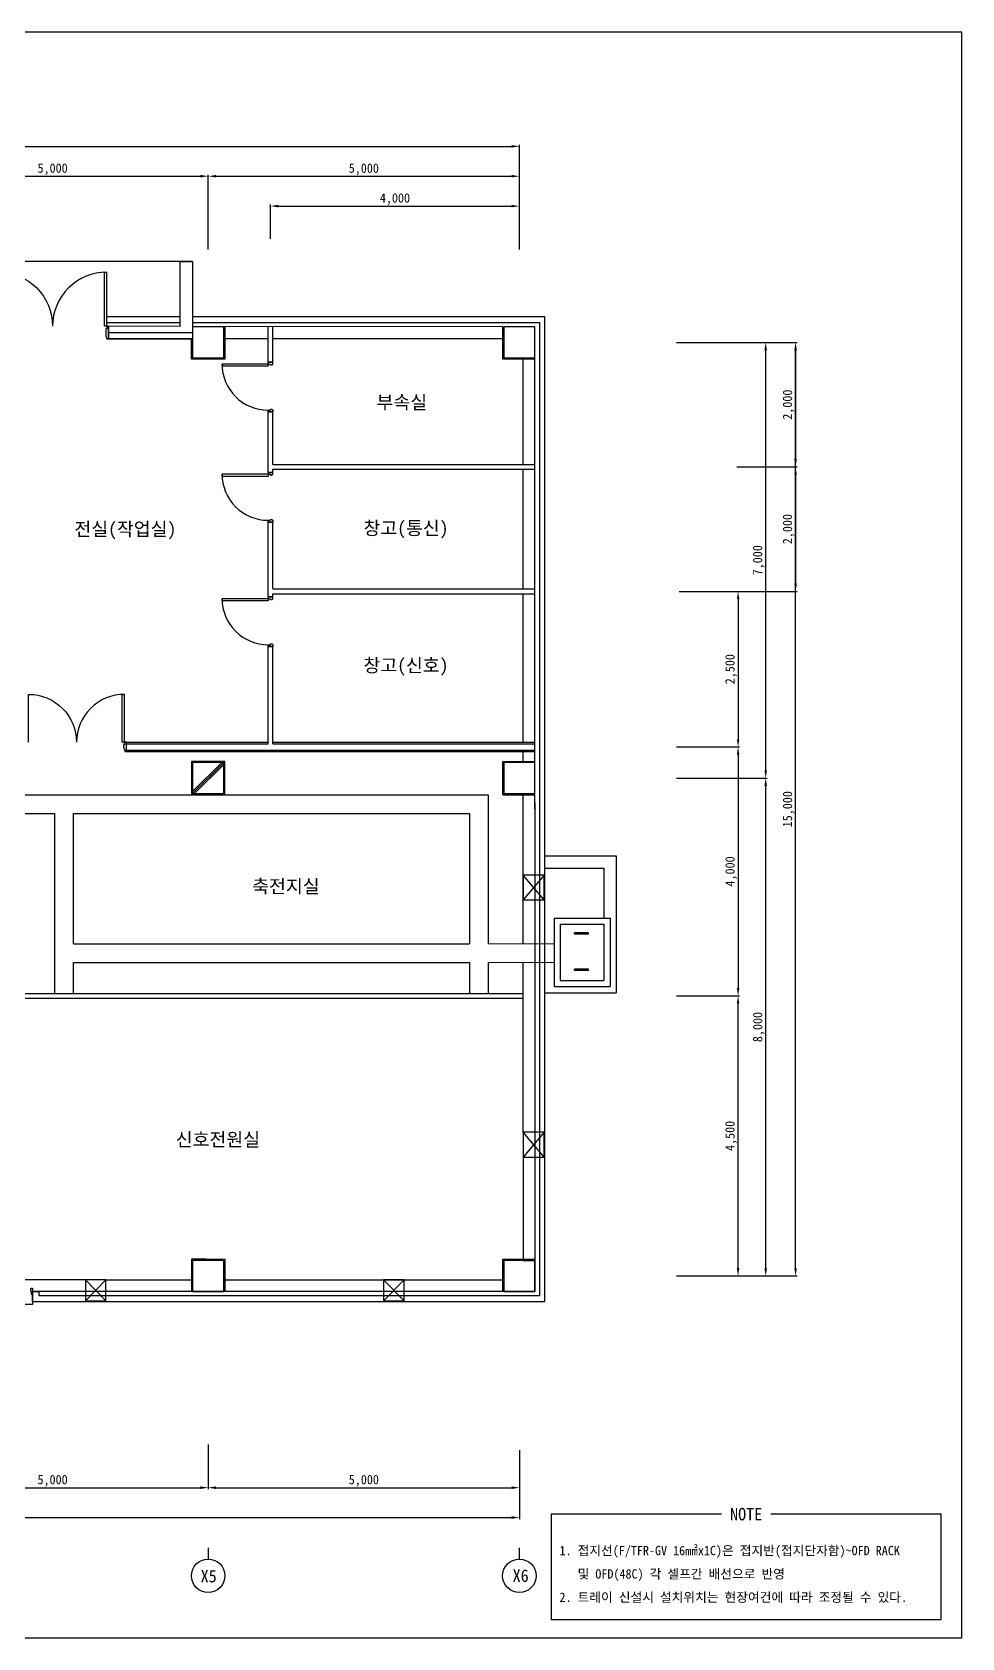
# Model space of a CAD drawing. Header units: millimetres. Extents: x 89299 to 129099, y -68303 to -37058.
# Drawn here: x 114162 to 129099, y -68303 to -42503 of the extents above; entities that cross this region are included whole.
import ezdxf
from ezdxf.enums import TextEntityAlignment as Align

# ---------------------------------------------------------------- set-up
doc = ezdxf.new("R2010")
doc.units = ezdxf.units.MM
doc.layers.add('TX-PAPR', color=2, linetype='Continuous', plot=False)
for name, color, linetype in [('TZ-BASE', 253, 'Continuous'), ('TZ-DIMS', 1, 'Continuous'), ('TZ-LEAL', 1, 'Continuous'), ('TZ-LEAT', 3, 'Continuous'), ('TZ-LINE', 4, 'Continuous'), ('TZ-TEX2', 3, 'Continuous')]:
    doc.layers.add(name, color=color, linetype=linetype)
doc.styles.get("Standard").update_dxf_attribs({"font": 'GulimChe.ttf'})
doc.linetypes.add('BATTINB', pattern='A,0,-0.0025,[134,GulimChe.ttf,S=0.0025,R=0,X=-0.0025,Y=0.01],-0.005,[134,GulimChe.ttf,S=0.0025,R=180,X=0.0025,Y=0.01],-0.0025', length=0.01)
doc.dimstyles.new('D50', dxfattribs={"dimscale": 50, "dimtxt": 3, "dimasz": 2.5, "dimexe": 0.5, "dimexo": 0.5, "dimgap": 0.5, "dimtad": 1, "dimdec": 0, "dimzin": 1, "dimdsep": 46, "dimlunit": 6, "dimtxsty": 'Standard', "dimcen": 1, "dimclrd": 1, "dimclre": 1, "dimclrt": 3, "dimadec": 0, "dimazin": 0, "dimtfac": 1, "dimtdec": 0, "dimtix": 1, "dimtmove": 2, "dimatfit": 3, "dimfxl": 0, "dimtvp": 2, "dimlwd": -1, "dimlwe": -1, "dimarcsym": 0})

# ---------------------------------------------------------------- blocks, each defined once
blk = doc.blocks.new('*D7')
at = {"layer": 'DEFPOINTS', "color": 0, "ltscale": 0.1}
for p in [(124527, -57989), (125503, -57989), (124527, -62488)]:
    blk.add_point(p, dxfattribs=at)
at = {"layer": 'TZ-DIMS', "color": 1, "ltscale": 0.1}
for p, q in [((124552, -57989), (125528, -57989)), ((125503, -62363), (125503, -58114)), ((124552, -62488), (125528, -62488))]:
    blk.add_line(p, q, dxfattribs=at)
for points in [[(125483, -58114), (125524, -58114), (125503, -57989)], [(125483, -62363), (125524, -62363), (125503, -62488)]]:
    blk.add_solid(points, dxfattribs=at)
at = {"layer": 'TZ-DIMS', "color": 3, "ltscale": 0.1, "insert": (125392, -60238), "char_height": 150, "attachment_point": 5, "rotation": 90}
blk.add_mtext('4,500', dxfattribs=at)
blk = doc.blocks.new('*D8')
at = {"layer": 'DEFPOINTS', "color": 0, "ltscale": 0.1}
for p in [(124491, -54489), (125947, -54489), (124491, -62489)]:
    blk.add_point(p, dxfattribs=at)
at = {"layer": 'TZ-DIMS', "color": 1, "ltscale": 0.1}
for p, q in [((124516, -54489), (125972, -54489)), ((125947, -62364), (125947, -54614)), ((124516, -62489), (125972, -62489))]:
    blk.add_line(p, q, dxfattribs=at)
for points in [[(125927, -54614), (125968, -54614), (125947, -54489)], [(125927, -62364), (125968, -62364), (125947, -62489)]]:
    blk.add_solid(points, dxfattribs=at)
at = {"layer": 'TZ-DIMS', "color": 3, "ltscale": 0.1, "insert": (125836, -58489), "char_height": 150, "attachment_point": 5, "rotation": 90}
blk.add_mtext('8,000', dxfattribs=at)
blk = doc.blocks.new('*D9')
at = {"layer": 'DEFPOINTS', "color": 0, "ltscale": 0.1}
for p in [(125947, -47489), (125947, -47489), (124491, -54489)]:
    blk.add_point(p, dxfattribs=at)
at = {"layer": 'TZ-DIMS', "color": 1, "ltscale": 0.1}
for p, q in [((125947, -54364), (125947, -47614)), ((124516, -54489), (125972, -54489))]:
    blk.add_line(p, q, dxfattribs=at)
for points in [[(125927, -47614), (125968, -47614), (125947, -47489)], [(125927, -54364), (125968, -54364), (125947, -54489)]]:
    blk.add_solid(points, dxfattribs=at)
at = {"layer": 'TZ-DIMS', "color": 3, "ltscale": 0.1, "insert": (125836, -50989), "char_height": 150, "attachment_point": 5, "rotation": 90}
blk.add_mtext('7,000', dxfattribs=at)
blk = doc.blocks.new('*D10')
at = {"layer": 'DEFPOINTS', "color": 0, "ltscale": 0.1}
for p in [(124491, -47489), (126427, -47489), (124491, -62489)]:
    blk.add_point(p, dxfattribs=at)
at = {"layer": 'TZ-DIMS', "color": 1, "ltscale": 0.1}
for p, q in [((124516, -47489), (126452, -47489)), ((126427, -62364), (126427, -47614)), ((124516, -62489), (126452, -62489))]:
    blk.add_line(p, q, dxfattribs=at)
for points in [[(126407, -47614), (126448, -47614), (126427, -47489)], [(126407, -62364), (126448, -62364), (126427, -62489)]]:
    blk.add_solid(points, dxfattribs=at)
at = {"layer": 'TZ-DIMS', "color": 3, "ltscale": 0.1, "insert": (126316, -54989), "char_height": 150, "attachment_point": 5, "rotation": 90}
blk.add_mtext('15,000', dxfattribs=at)
blk = doc.blocks.new('*D11')
at = {"layer": 'DEFPOINTS', "color": 0, "ltscale": 0.1}
for p in [(111990, -65172), (116990, -65172), (116990, -65890)]:
    blk.add_point(p, dxfattribs=at)
at = {"layer": 'TZ-DIMS', "color": 1, "ltscale": 0.1}
for p, q in [((111990, -65197), (111990, -65915)), ((116990, -65197), (116990, -65915)), ((112115, -65890), (116865, -65890))]:
    blk.add_line(p, q, dxfattribs=at)
for points in [[(112115, -65869), (112115, -65911), (111990, -65890)], [(116865, -65869), (116865, -65911), (116990, -65890)]]:
    blk.add_solid(points, dxfattribs=at)
at = {"layer": 'TZ-DIMS', "color": 3, "ltscale": 0.1, "insert": (114490, -65779), "char_height": 150, "attachment_point": 5}
blk.add_mtext('5,000', dxfattribs=at)
blk = doc.blocks.new('*D14')
at = {"layer": 'DEFPOINTS', "color": 0, "ltscale": 0.1}
for p in [(111991, -65264), (116991, -65264), (116991, -65890)]:
    blk.add_point(p, dxfattribs=at)
at = {"layer": 'TZ-DIMS', "color": 1, "ltscale": 0.1}
for p, q in [((111991, -65289), (111991, -65915)), ((116991, -65289), (116991, -65915)), ((112116, -65890), (116866, -65890))]:
    blk.add_line(p, q, dxfattribs=at)
for points in [[(112116, -65869), (112116, -65911), (111991, -65890)], [(116866, -65869), (116866, -65911), (116991, -65890)]]:
    blk.add_solid(points, dxfattribs=at)
at = {"layer": 'TZ-DIMS', "color": 3, "ltscale": 0.1, "insert": (114491, -65779), "char_height": 150, "attachment_point": 5}
blk.add_mtext('5,000', dxfattribs=at)
blk = doc.blocks.new('*D15')
at = {"layer": 'DEFPOINTS', "color": 0, "ltscale": 0.1}
for p in [(116991, -65264), (121991, -65264), (121991, -65890)]:
    blk.add_point(p, dxfattribs=at)
at = {"layer": 'TZ-DIMS', "color": 1, "ltscale": 0.1}
for p, q in [((116991, -65289), (116991, -65915)), ((121991, -65289), (121991, -65915)), ((117116, -65890), (121866, -65890))]:
    blk.add_line(p, q, dxfattribs=at)
for points in [[(117116, -65869), (117116, -65911), (116991, -65890)], [(121866, -65869), (121866, -65911), (121991, -65890)]]:
    blk.add_solid(points, dxfattribs=at)
at = {"layer": 'TZ-DIMS', "color": 3, "ltscale": 0.1, "insert": (119491, -65779), "char_height": 150, "attachment_point": 5}
blk.add_mtext('5,000', dxfattribs=at)
blk = doc.blocks.new('*D16')
at = {"layer": 'DEFPOINTS', "color": 0, "ltscale": 0.1}
for p in [(94991, -65264), (121991, -65264), (121991, -66370)]:
    blk.add_point(p, dxfattribs=at)
at = {"layer": 'TZ-DIMS', "color": 1, "ltscale": 0.1}
for p, q in [((94991, -65289), (94991, -66395)), ((121991, -65289), (121991, -66395)), ((95116, -66370), (121866, -66370))]:
    blk.add_line(p, q, dxfattribs=at)
for points in [[(95116, -66349), (95116, -66391), (94991, -66370)], [(121866, -66349), (121866, -66391), (121991, -66370)]]:
    blk.add_solid(points, dxfattribs=at)
at = {"layer": 'TZ-DIMS', "color": 3, "ltscale": 0.1, "insert": (108491, -66259), "char_height": 150, "attachment_point": 5}
blk.add_mtext('27,000', dxfattribs=at)
blk = doc.blocks.new('*D21')
at = {"layer": 'DEFPOINTS', "color": 0, "ltscale": 0.1}
for p in [(116991, -44819), (111991, -46021), (116991, -46021)]:
    blk.add_point(p, dxfattribs=at)
at = {"layer": 'TZ-DIMS', "color": 1, "ltscale": 0.1}
for p, q in [((111991, -45996), (111991, -44794)), ((112116, -44819), (116866, -44819)), ((116991, -45996), (116991, -44794))]:
    blk.add_line(p, q, dxfattribs=at)
for points in [[(112116, -44798), (112116, -44839), (111991, -44819)], [(116866, -44798), (116866, -44839), (116991, -44819)]]:
    blk.add_solid(points, dxfattribs=at)
at = {"layer": 'TZ-DIMS', "color": 3, "ltscale": 0.1, "insert": (114491, -44708), "char_height": 150, "attachment_point": 5}
blk.add_mtext('5,000', dxfattribs=at)
blk = doc.blocks.new('*D22')
at = {"layer": 'DEFPOINTS', "color": 0, "ltscale": 0.1}
for p in [(121991, -44819), (116991, -46021), (121991, -46021)]:
    blk.add_point(p, dxfattribs=at)
at = {"layer": 'TZ-DIMS', "color": 1, "ltscale": 0.1}
for p, q in [((116991, -45996), (116991, -44794)), ((117116, -44819), (121866, -44819)), ((121991, -45996), (121991, -44794))]:
    blk.add_line(p, q, dxfattribs=at)
for points in [[(117116, -44798), (117116, -44839), (116991, -44819)], [(121866, -44798), (121866, -44839), (121991, -44819)]]:
    blk.add_solid(points, dxfattribs=at)
at = {"layer": 'TZ-DIMS', "color": 3, "ltscale": 0.1, "insert": (119491, -44708), "char_height": 150, "attachment_point": 5}
blk.add_mtext('5,000', dxfattribs=at)
blk = doc.blocks.new('*D23')
at = {"layer": 'DEFPOINTS', "color": 0, "ltscale": 0.1}
for p in [(121991, -44339), (94990, -46021), (121991, -46021)]:
    blk.add_point(p, dxfattribs=at)
at = {"layer": 'TZ-DIMS', "color": 1, "ltscale": 0.1}
for p, q in [((94990, -45996), (94990, -44314)), ((95115, -44339), (121866, -44339)), ((121991, -45996), (121991, -44314))]:
    blk.add_line(p, q, dxfattribs=at)
for points in [[(95115, -44318), (95115, -44359), (94990, -44339)], [(121866, -44318), (121866, -44359), (121991, -44339)]]:
    blk.add_solid(points, dxfattribs=at)
at = {"layer": 'TZ-DIMS', "color": 3, "ltscale": 0.1, "insert": (108490, -44228), "char_height": 150, "attachment_point": 5}
blk.add_mtext('27,000', dxfattribs=at)
blk = doc.blocks.new('*D25')
at = {"layer": 'DEFPOINTS', "color": 0, "ltscale": 0.1}
for p in [(125458, -47489), (125458, -49489), (126427, -49489)]:
    blk.add_point(p, dxfattribs=at)
at = {"layer": 'TZ-DIMS', "color": 1, "ltscale": 0.1}
for p, q in [((125483, -47489), (126452, -47489)), ((126427, -47614), (126427, -49364)), ((125483, -49489), (126452, -49489))]:
    blk.add_line(p, q, dxfattribs=at)
for points in [[(126407, -47614), (126448, -47614), (126427, -47489)], [(126407, -49364), (126448, -49364), (126427, -49489)]]:
    blk.add_solid(points, dxfattribs=at)
at = {"layer": 'TZ-DIMS', "color": 3, "ltscale": 0.1, "insert": (126316, -48489), "char_height": 150, "attachment_point": 5, "rotation": 90}
blk.add_mtext('2,000', dxfattribs=at)
blk = doc.blocks.new('*D26')
at = {"layer": 'DEFPOINTS', "color": 0, "ltscale": 0.1}
for p in [(125458, -49489), (125458, -51489), (126427, -51489)]:
    blk.add_point(p, dxfattribs=at)
at = {"layer": 'TZ-DIMS', "color": 1, "ltscale": 0.1}
for p, q in [((125483, -49489), (126452, -49489)), ((126427, -49614), (126427, -51364)), ((125483, -51489), (126452, -51489))]:
    blk.add_line(p, q, dxfattribs=at)
for points in [[(126407, -49614), (126448, -49614), (126427, -49489)], [(126407, -51364), (126448, -51364), (126427, -51489)]]:
    blk.add_solid(points, dxfattribs=at)
at = {"layer": 'TZ-DIMS', "color": 3, "ltscale": 0.1, "insert": (126316, -50489), "char_height": 150, "attachment_point": 5, "rotation": 90}
blk.add_mtext('2,000', dxfattribs=at)
blk = doc.blocks.new('*D27')
at = {"layer": 'DEFPOINTS', "color": 0, "ltscale": 0.1}
for p in [(124534, -51489), (124534, -53989), (125503, -53989)]:
    blk.add_point(p, dxfattribs=at)
at = {"layer": 'TZ-DIMS', "color": 1, "ltscale": 0.1}
for p, q in [((124559, -51489), (125528, -51489)), ((125503, -51614), (125503, -53864)), ((124559, -53989), (125528, -53989))]:
    blk.add_line(p, q, dxfattribs=at)
for points in [[(125483, -51614), (125524, -51614), (125503, -51489)], [(125483, -53864), (125524, -53864), (125503, -53989)]]:
    blk.add_solid(points, dxfattribs=at)
at = {"layer": 'TZ-DIMS', "color": 3, "ltscale": 0.1, "insert": (125392, -52739), "char_height": 150, "attachment_point": 5, "rotation": 90}
blk.add_mtext('2,500', dxfattribs=at)
blk = doc.blocks.new('*D28')
at = {"layer": 'DEFPOINTS', "color": 0, "ltscale": 0.1}
for p in [(124491, -53989), (124491, -57989), (125503, -57989)]:
    blk.add_point(p, dxfattribs=at)
at = {"layer": 'TZ-DIMS', "color": 1, "ltscale": 0.1}
for p, q in [((124516, -53989), (125528, -53989)), ((125503, -54114), (125503, -57864)), ((124516, -57989), (125528, -57989))]:
    blk.add_line(p, q, dxfattribs=at)
for points in [[(125483, -54114), (125524, -54114), (125503, -53989)], [(125483, -57864), (125524, -57864), (125503, -57989)]]:
    blk.add_solid(points, dxfattribs=at)
at = {"layer": 'TZ-DIMS', "color": 3, "ltscale": 0.1, "insert": (125392, -55989), "char_height": 150, "attachment_point": 5, "rotation": 90}
blk.add_mtext('4,000', dxfattribs=at)
blk = doc.blocks.new('*D29')
at = {"layer": 'DEFPOINTS', "color": 0, "ltscale": 0.1}
for p in [(121991, -45299), (117991, -45849), (121991, -45849)]:
    blk.add_point(p, dxfattribs=at)
at = {"layer": 'TZ-DIMS', "color": 1, "ltscale": 0.1}
for p, q in [((117991, -45824), (117991, -45274)), ((118116, -45299), (121866, -45299)), ((121991, -45824), (121991, -45274))]:
    blk.add_line(p, q, dxfattribs=at)
for points in [[(118116, -45278), (118116, -45319), (117991, -45299)], [(121866, -45278), (121866, -45319), (121991, -45299)]]:
    blk.add_solid(points, dxfattribs=at)
at = {"layer": 'TZ-DIMS', "color": 3, "ltscale": 0.1, "insert": (119991, -45187), "char_height": 150, "attachment_point": 5}
blk.add_mtext('4,000', dxfattribs=at)

msp = doc.modelspace()

# ---------------------------------------------------------------- linework, layer by layer
at = {"layer": 'TX-PAPR'}
msp.add_lwpolyline([(89298.8, -68303.4), (129098.8, -68303.4), (129098.8, -42503.4), (89298.8, -42503.4)], close=True, dxfattribs=at)
at = {"layer": 'TZ-BASE', "linetype": 'BATTINB'}
for p, q in [((116740.6, -46188.8), (112240.6, -46188.8)), ((115360.2, -47428.6), (116740.6, -47428.6)), ((116722.6, -47756.6), (116722.6, -47429.6)), ((117240.6, -47428.6), (117952.6, -47428.6)), ((117258.6, -47231.5), (117258.6, -47756.6)), ((118028.6, -47428.6), (121722.6, -47428.6)), ((121722.6, -47756.6), (121722.6, -47236.1)), ((117258.6, -47756.6), (116722.6, -47756.6)), ((122240.6, -47756.6), (121722.6, -47756.6)), ((122050.4, -49450.6), (122050.4, -47756.6)), ((122050.4, -51450.6), (122050.4, -49526.6)), ((122050.4, -53913.6), (122050.4, -51526.6)), ((115650.9, -54033.6), (115650.9, -54063.6)), ((122050.4, -54238.6), (122050.4, -54063.6)), ((117240.6, -54238.6), (116740.6, -54738.6)), ((117208.8, -54238.6), (116740.6, -54706.8)), ((117240.6, -54270.4), (116772.4, -54738.6)), ((121722.4, -54220.6), (122240.6, -54220.6)), ((121722.4, -54220.8), (121995.4, -54220.8)), ((121722.6, -54220.6), (121995.6, -54220.6)), ((121722.6, -54756.6), (121722.6, -54220.6)), ((121722.6, -54220.6), (121995.6, -54220.6)), ((121722.6, -54756.6), (122240.6, -54756.6)), ((122050.4, -57150.6), (122050.4, -54738.6)), ((122406.6, -55738.6), (123546.6, -55738.6)), ((122406.6, -55938.9), (123346.6, -55938.6)), ((123346.6, -55938.6), (123346.6, -56738.6)), ((123546.6, -55738.6), (123546.6, -57938.6)), ((122390.4, -56047.5), (122050.4, -56447.5)), ((122390.4, -56447.5), (122050.4, -56047.5)), ((122546.6, -56738.6), (122546.6, -57838.6)), ((122546.6, -56738.6), (123446.6, -56738.6)), ((123446.6, -56738.6), (123446.6, -57838.6)), ((122646.2, -56838.6), (122646.2, -57738.6)), ((122646.2, -56838.6), (123346.6, -56838.6)), ((123100.8, -56975), (122873.5, -56975)), ((122873.5, -56997.7), (122873.5, -56975)), ((123100.8, -56997.7), (122873.5, -56997.7)), ((123100.8, -56997.7), (123100.8, -56975)), ((123346.6, -56838.4), (123346.6, -57738.6)), ((122050.4, -60179.6), (122050.4, -57450.6)), ((122646.2, -57738.6), (123346.6, -57738.6)), ((123100.8, -57556.8), (122873.5, -57556.8)), ((122873.5, -57579.5), (122873.5, -57556.8)), ((123100.8, -57579.5), (122873.5, -57579.5)), ((123100.8, -57579.5), (123100.8, -57556.8)), ((122406.6, -57938.6), (123546.6, -57938.6)), ((122546.6, -57838.6), (123446.6, -57838.6)), ((122390.4, -60179.6), (122050.4, -60579.6)), ((122390.4, -60579.6), (122050.4, -60179.6)), ((122050.4, -60579.6), (122050.4, -62220.6)), ((116958.6, -62220.6), (116721.2, -62220.6)), ((116721.2, -62220.6), (116721.2, -62738.6)), ((116958.6, -62220.6), (117258.6, -62220.6)), ((117258.6, -62220.6), (117258.6, -62738.6)), ((121722.6, -62738.6), (121722.6, -62220.6)), ((121722.6, -62220.6), (122240.6, -62220.6)), ((115017.9, -62548.6), (112240.6, -62548.6)), ((115347.9, -62888.6), (115017.9, -62548.6)), ((115017.9, -62888.6), (115347.9, -62548.6)), ((115347.9, -62548.6), (116740.6, -62548.6)), ((117240.6, -62548.6), (121722.6, -62548.6)), ((120136.9, -62888.6), (119806.9, -62548.6)), ((119806.9, -62888.6), (120136.9, -62548.6))]:
    msp.add_line(p, q, dxfattribs=at)
at = {"layer": 'TZ-BASE', "linetype": 'BATTINB', "lineweight": 0}
for p, q in [((116740.3, -46428.1), (116740.6, -46428.1)), ((116740.4, -46364.6), (116740.6, -46364.6)), ((116740.5, -46237.6), (116740.6, -46237.6)), ((116740.5, -46301.1), (116740.6, -46301.1)), ((116740.2, -46555.1), (116740.6, -46555.1)), ((116740.3, -46491.6), (116740.6, -46491.6))]:
    msp.add_line(p, q, dxfattribs=at).dxf.unprotected_set("ltscale", 0)
at = {"layer": 'TZ-BASE', "ltscale": 0.1}
for p, q in [((116539.5, -47078.6), (115360.8, -47078.6)), ((115360.8, -47168.6), (115360.8, -47078.6)), ((122400.6, -47078.6), (116739.7, -47078.6)), ((122400.6, -62898.6), (122400.6, -47078.6)), ((115390.6, -47229.6), (115390.6, -47429.6)), ((117952.6, -47836.6), (117952.6, -47232.2)), ((118028.6, -47836.6), (118028.6, -47232.3)), ((117952.6, -47806.6), (118028.6, -47806.6)), ((117952.6, -49576.6), (117952.6, -48576.6)), ((117952.6, -49026.4), (117952.6, -48576.6)), ((117952.6, -48606.6), (118028.6, -48606.6)), ((118028.6, -49450.6), (118028.6, -48576.6)), ((118028.6, -48950.4), (118028.6, -48576.6)), ((117952.6, -49576.6), (117952.6, -49526.6)), ((118028.6, -49450.6), (122240.6, -49450.6)), ((118028.6, -49526.6), (122240.6, -49526.6)), ((118028.6, -49576.6), (118028.6, -49526.6)), ((117952.6, -49576.6), (118028.6, -49576.6)), ((117952.6, -51576.6), (117952.6, -50376.6)), ((117952.6, -50376.6), (118028.6, -50376.6)), ((118028.6, -51450.6), (118028.6, -50376.6)), ((117952.6, -51576.6), (117952.6, -51526.6)), ((117952.6, -51576.6), (118028.6, -51576.6)), ((118028.6, -51450.6), (122240.6, -51450.6)), ((118028.6, -51526.6), (122240.6, -51526.6)), ((118030.2, -51576.6), (118030.2, -51526.6)), ((117952.6, -53938.6), (117952.6, -52376.6)), ((117952.6, -52376.6), (118028.6, -52376.6)), ((118028.6, -53938.6), (118028.6, -52376.6)), ((115645.5, -53913.6), (117952.6, -53913.6)), ((115645.5, -53943.6), (115645.5, -53913.6)), ((118028.6, -53913.6), (122050.4, -53913.6)), ((119947.2, -53913.6), (122240.6, -53913.6)), ((115650.9, -54063.6), (122240.6, -54063.6)), ((115675.5, -53938.6), (117952.6, -53938.6)), ((115675.5, -54038.6), (115675.5, -53938.6)), ((115675.5, -53938.6), (115675.5, -53943.6)), ((115675.5, -54038.6), (122240.6, -54038.6)), ((118028.6, -53938.6), (122050.4, -53938.6)), ((119972.2, -53938.6), (122240.6, -53938.6)), ((114028.6, -54756.6), (121490.6, -54756.6)), ((121490.6, -54756.6), (121490.6, -57150.6)), ((114028.6, -55056.6), (114528.6, -55056.6)), ((114528.6, -57950.6), (114528.6, -55055.5)), ((114828.6, -57150.6), (114828.6, -55056.6)), ((114828.6, -55056.6), (121190.6, -55056.6)), ((121190.6, -55056.6), (121190.6, -57150.6)), ((114828.6, -57150.6), (121190.6, -57150.6)), ((114828.6, -57450.6), (121190.6, -57450.6)), ((114828.6, -57950.6), (114828.6, -57450.6)), ((121190.6, -57450.6), (121190.6, -57950.6)), ((121490.6, -57450.6), (121490.6, -57950.6)), ((113952.6, -58026.6), (122050.4, -58026.6)), ((114028.6, -57950.6), (122050.4, -57950.6)), ((122050.6, -62238.6), (122240.6, -62238.6)), ((116740.6, -62738.6), (114170.6, -62738.6)), ((114170.6, -62898.6), (114170.6, -62738.6)), ((114170.6, -62738.6), (114270.6, -62738.6)), ((114170.6, -62783.6), (114170.6, -62948.6)), ((114170.6, -62898.6), (122400.6, -62898.6)), ((114270.6, -62738.6), (114270.6, -62808.6))]:
    msp.add_line(p, q, dxfattribs=at)
at = {"layer": 'TZ-BASE'}
for p, q in [((116539.5, -47230.8), (115390.6, -47229.6)), ((115390.6, -47329.6), (116740.6, -47329.6)), ((115390.6, -47429.6), (116722.6, -47429.6)), ((121722.6, -47236.1), (116739.5, -47231)), ((116740.6, -47428.6), (116740.6, -47483.6)), ((117240.6, -47428.6), (117240.6, -47483.6)), ((122240.6, -54988.6), (122240.6, -47263.6)), ((122049.4, -56007.5), (122049.7, -56007.5)), ((122049.4, -56057.5), (122049.7, -56057.5)), ((122049.4, -60189.6), (122049.7, -60189.6)), ((122049.4, -60409.5), (122049.7, -60409.5)), ((122049.6, -60398.6), (122049.9, -60398.6)), ((119980.6, -62547.6), (119980.6, -62547.9)), ((114170.6, -62948.6), (112670.6, -62948.6)), ((114170.6, -62748.6), (114170.6, -62898.6)), ((114170.6, -62898.6), (114170.6, -62748.6)), ((114170.6, -62783.6), (114170.6, -62948.6)), ((114270.6, -62738.6), (114270.6, -62808.6))]:
    msp.add_line(p, q, dxfattribs=at)
at = {"layer": 'TZ-BASE', "lineweight": 0, "ltscale": 0.1}
for p, q in [((121490.6, -57150.6), (122546.6, -57150.6)), ((121490.6, -57450.6), (122546.6, -57450.6))]:
    msp.add_line(p, q, dxfattribs=at)
at = {"layer": 'TZ-BASE', "linetype": 'BATTINB', "lineweight": 0, "ltscale": 0.1}
msp.add_line((121190.6, -57932.4), (121208.8, -57950.6), dxfattribs=at)
at = {"layer": 'TZ-BASE', "ltscale": 0.1}
for points in [[(113620.6, -47229.6), (113620.6, -46359.6, -0.4142136), (114490.6, -47229.6, -0.4142136)], [(115360.6, -47229.6), (115360.6, -46359.6, 0.4142136), (114490.6, -47229.6, 0.4142136)], [(117952.6, -47836.6), (117212.6, -47836.6, 0.4142136), (117952.6, -48576.6, 0.4142136)], [(117952.6, -49606.6), (117212.6, -49606.6, 0.4142136), (117952.6, -50346.6, 0.4142136)], [(117952.6, -51606.6), (117212.6, -51606.6, 0.4142136), (117952.6, -52346.6, 0.4142136)], [(114105.5, -53913.6), (114105.5, -53143.6, -0.4142136), (114875.5, -53913.6, -0.4142136)], [(115645.5, -53913.6), (115645.5, -53143.6, 0.4142136), (114875.5, -53913.6, 0.4142136)]]:
    msp.add_lwpolyline(points, format="xyb", dxfattribs=at)
for points in [[(115360.6, -47229.6), (115325.6, -47229.6), (115325.6, -46359.6), (115360.6, -46359.6)], [(116739.6, -47168.6), (122310.6, -47168.6), (122310.6, -62808.6), (114270.6, -62808.6)], [(115360.8, -47168.6), (116539.5, -47168.6)], [(117952.6, -47836.6), (117952.6, -47871.6), (117212.6, -47871.6), (117212.6, -47836.6)], [(117952.6, -49606.6), (117952.6, -49641.6), (117212.6, -49641.6), (117212.6, -49606.6)], [(117952.6, -51606.6), (117952.6, -51641.6), (117212.6, -51641.6), (117212.6, -51606.6)], [(115645.5, -53913.6), (115610.5, -53913.6), (115610.5, -53143.6), (115645.5, -53143.6)], [(115675.5, -53943.6), (115675.5, -53913.6), (115645.5, -53913.6), (115645.5, -53953.6), (115630.5, -53953.6), (115630.5, -53993.6), (115645.5, -54033.6), (115675.5, -54033.6), (115675.5, -54003.6)]]:
    msp.add_lwpolyline(points, dxfattribs=at)
at = {"layer": 'TZ-BASE', "linetype": 'BATTINB'}
for points in [[(116539.5, -47231), (116539.5, -47231), (116539.5, -46188.8), (116740.6, -46189)], [(116740.6, -46188.8), (116739.5, -47231)], [(116722.6, -54682), (116722.6, -54756.6), (117258.6, -54756.6), (117258.6, -54220.6), (116722.6, -54220.6), (116722.6, -54682)]]:
    msp.add_lwpolyline(points, dxfattribs=at)
at = {"layer": 'TZ-BASE', "ltscale": 0.1}
for points in [[(115390.6, -47229.6), (115360.6, -47229.6), (115360.6, -47269.6), (115345.6, -47269.6), (115345.6, -47389.6), (115360.6, -47429.6), (115390.6, -47429.6)], [(117952.6, -47806.6), (117952.6, -47836.6), (117992.6, -47836.6), (117992.6, -47851.6), (118010.6, -47851.6), (118028.6, -47836.6), (118028.6, -47806.6)], [(117952.6, -48606.6), (117952.6, -48576.6), (117992.6, -48576.6), (117992.6, -48561.6), (118010.6, -48561.6), (118028.6, -48576.6), (118028.6, -48606.6)], [(117952.6, -49576.6), (117952.6, -49606.6), (117992.6, -49606.6), (117992.6, -49621.6), (118010.6, -49621.6), (118028.6, -49606.6), (118028.6, -49576.6)], [(117952.6, -50376.6), (117952.6, -50346.6), (117992.6, -50346.6), (117992.6, -50331.6), (118010.6, -50331.6), (118028.6, -50346.6), (118028.6, -50376.6)], [(117952.6, -51576.6), (117952.6, -51606.6), (117992.6, -51606.6), (117992.6, -51621.6), (118010.6, -51621.6), (118028.6, -51606.6), (118028.6, -51576.6)], [(117952.6, -52376.6), (117952.6, -52346.6), (117992.6, -52346.6), (117992.6, -52331.6), (118010.6, -52331.6), (118028.6, -52346.6), (118028.6, -52376.6)]]:
    msp.add_lwpolyline(points, close=True, dxfattribs=at)
at = {"layer": 'TZ-BASE'}
for points in [[(116740.6, -47738.6), (117240.6, -47738.6), (117240.6, -47238.6), (116740.6, -47238.6)], [(121740.6, -47738.6), (122240.6, -47738.6), (122240.6, -47238.6), (121740.6, -47238.6)], [(116740.6, -54738.6), (117240.6, -54738.6), (117240.6, -54238.6), (116740.6, -54238.6)], [(121740.6, -54738.6), (122240.6, -54738.6), (122240.6, -54238.6), (121740.6, -54238.6)], [(116740.6, -62738.6), (117240.6, -62738.6), (117240.6, -62238.6), (116740.6, -62238.6)], [(121740.6, -62738.6), (122240.6, -62738.6), (122240.6, -62238.6), (121740.6, -62238.6)], [(114170.6, -62783.6), (114153.1, -62783.6), (114153.1, -62734.6), (114140.6, -62734.6), (114140.6, -62732.5), (114140.6, -62683.6), (114170.6, -62683.6)]]:
    msp.add_lwpolyline(points, close=True, dxfattribs=at)
msp.add_lwpolyline([(122240.6, -54888.6), (122240.6, -62738.6), (116590.6, -62738.6)], dxfattribs=at)
at = {"layer": 'TZ-BASE', "linetype": 'BATTINB'}
for points in [[(122390.4, -56447.5), (122390.4, -56047.5), (122050.4, -56047.5), (122050.4, -56447.5)], [(122390.4, -60579.6), (122390.4, -60179.6), (122050.4, -60179.6), (122050.4, -60579.6)], [(115017.9, -62888.6), (115347.9, -62888.6), (115347.9, -62548.6), (115017.9, -62548.6)], [(119806.9, -62888.6), (120136.9, -62888.6), (120136.9, -62548.6), (119806.9, -62548.6)]]:
    msp.add_lwpolyline(points, close=True, dxfattribs=at)
at = {"layer": 'TZ-BASE'}
for centre, start, end in [((116738.6, -47481.9), 270, 0), ((116738.9, -47481.9), 270, 0), ((122049.7, -56008.2), 0, 90), ((122049.7, -60410.2), 0, 90), ((122049.9, -60399.3), 0, 90), ((119979.9, -62547.9), 270, 0)]:
    msp.add_arc(centre, 0.7, start, end, dxfattribs=at)
at = {"layer": 'TZ-LEAL'}
for p, q in [((116990.6, -66856.5), (116990.6, -67036.3)), ((116990.6, -66856.5), (116990.6, -67036.3)), ((121987.9, -66856.6), (121987.9, -67036.3)), ((121987.9, -66856.6), (121987.9, -67036.3))]:
    msp.add_line(p, q, dxfattribs=at)
for centre in [(116990.6, -67305.9), (116990.6, -67305.9), (121990.6, -67305.9), (121990.6, -67305.9)]:
    msp.add_circle(centre, 269.6, dxfattribs=at)
at = {"layer": 'TZ-LINE', "ltscale": 2, "elevation": 77.4}
msp.add_lwpolyline([(125237.5, -66315.4), (122498.4, -66315.4), (122498.4, -68008.9), (128768.4, -68008.9), (128768.4, -66315.4), (126029.3, -66315.4)], dxfattribs=at)

# ---------------------------------------------------------------- texts
at = {"layer": 'TZ-BASE', "linetype": 'BATTINB', "ltscale": 0.1}
for s, p in [('부속실', (120101.7, -48451.7)), ('전실(작업실)', (115659.3, -50488.2)), ('창고(통신)', (120167.7, -50472.2)), ('창고(신호)', (120167.7, -52677.3)), ('축전지실', (118238.9, -56228.1)), ('신호전원실', (117146.1, -60296.4))]:
    msp.add_text(s, height=216, dxfattribs=at).set_placement(p, align=Align.MIDDLE_CENTER)
at = {"layer": 'TZ-LEAT', "linetype": 'BATTINB', "ltscale": 0.1}
for s, p in [('X5', (116997.7, -67311.4)), ('X6', (122010.7, -67303.4))]:
    msp.add_text(s, height=200, dxfattribs=at).set_placement(p, align=Align.MIDDLE_CENTER)
at = {"layer": 'TZ-TEX2'}
msp.add_text('NOTE', height=200, dxfattribs=at).set_placement((125633.4, -66315.4, 77.4), align=Align.MIDDLE)
for s, p in [('1. 접지선(F/TFR-GV 16㎟x1C)은 접지반(접지단자함)~OFD RACK', (122634.2, -66900.3, 77.4)), ('   및 OFD(48C) 각 셀프간 배선으로 반영', (122634.2, -67275.3, 77.4)), ('2. 트레이 신설시 설치위치는 현장여건에 따라 조정될 수 있다.', (122634.2, -67650.3, 77.4))]:
    msp.add_text(s, height=150, dxfattribs=at).set_placement(p, align=Align.MIDDLE_LEFT)

# ---------------------------------------------------------------- dimensions: what is measured, and where the dimension line sits
at = {"layer": 'TZ-DIMS', "ltscale": 0.1}
for base, p1, p2, picture, middle in [((121990.6, -44338.6), (94990.3, -46020.8), (121990.6, -46020.8), '*D23', (108490.4, -44227.5)), ((116990.6, -44818.6), (111990.6, -46020.8), (116990.6, -46020.8), '*D21', (114490.6, -44707.5)), ((121990.6, -44818.6), (116990.6, -46020.8), (121990.6, -46020.8), '*D22', (119490.6, -44707.5)), ((121990.6, -45298.6), (117990.6, -45849), (121990.6, -45849), '*D29', (119990.6, -45187.4)), ((121990.6, -66369.7), (94990.6, -65264.1), (121990.6, -65264.1), '*D16', (108490.6, -66258.6)), ((116990.3, -65889.7), (111990.3, -65172.1), (116990.3, -65172.1), '*D11', (114490.3, -65778.6)), ((116990.6, -65889.7), (111990.6, -65264.1), (116990.6, -65264.1), '*D14', (114490.6, -65778.6)), ((121990.6, -65889.7), (116990.6, -65264.1), (121990.6, -65264.1), '*D15', (119490.6, -65778.6))]:
    dim = msp.add_linear_dim(base=base, p1=p1, p2=p2, dimstyle='D50', dxfattribs=at)
    dim.commit()
    dim.dimension.update_dxf_attribs({"geometry": picture, "text_midpoint": middle})
for base, p1, p2, angle, picture, middle in [((125947.4, -47488.6), (124490.6, -54488.6), (125947.4, -47488.6), 90, '*D9', (125836.3, -50988.6)), ((126427.4, -47488.6), (124490.6, -62488.6), (124490.6, -47488.6), 90, '*D10', (126316.2, -54988.6)), ((126427.4, -49488.6), (125458.1, -47488.6), (125458.1, -49488.6), 270, '*D25', (126316.3, -48488.6)), ((126427.4, -51488.6), (125458.1, -49488.6), (125458.1, -51488.6), 270, '*D26', (126316.3, -50488.6)), ((125503.4, -53988.6), (124534.1, -51488.6), (124534.1, -53988.6), 270, '*D27', (125392.3, -52738.6)), ((125503.4, -57988.6), (124490.6, -53988.6), (124490.6, -57988.6), 270, '*D28', (125392.2, -55988.6)), ((125947.4, -54488.6), (124490.6, -62488.6), (124490.6, -54488.6), 90, '*D8', (125836.3, -58488.6)), ((125503.4, -57988.6), (124526.6, -62488.3), (124526.6, -57988.6), 90, '*D7', (125392.2, -60238.4))]:
    dim = msp.add_linear_dim(base=base, p1=p1, p2=p2, angle=angle, dimstyle='D50', dxfattribs=at)
    dim.commit()
    dim.dimension.update_dxf_attribs({"geometry": picture, "text_midpoint": middle})

doc.saveas('drawing.dxf')
